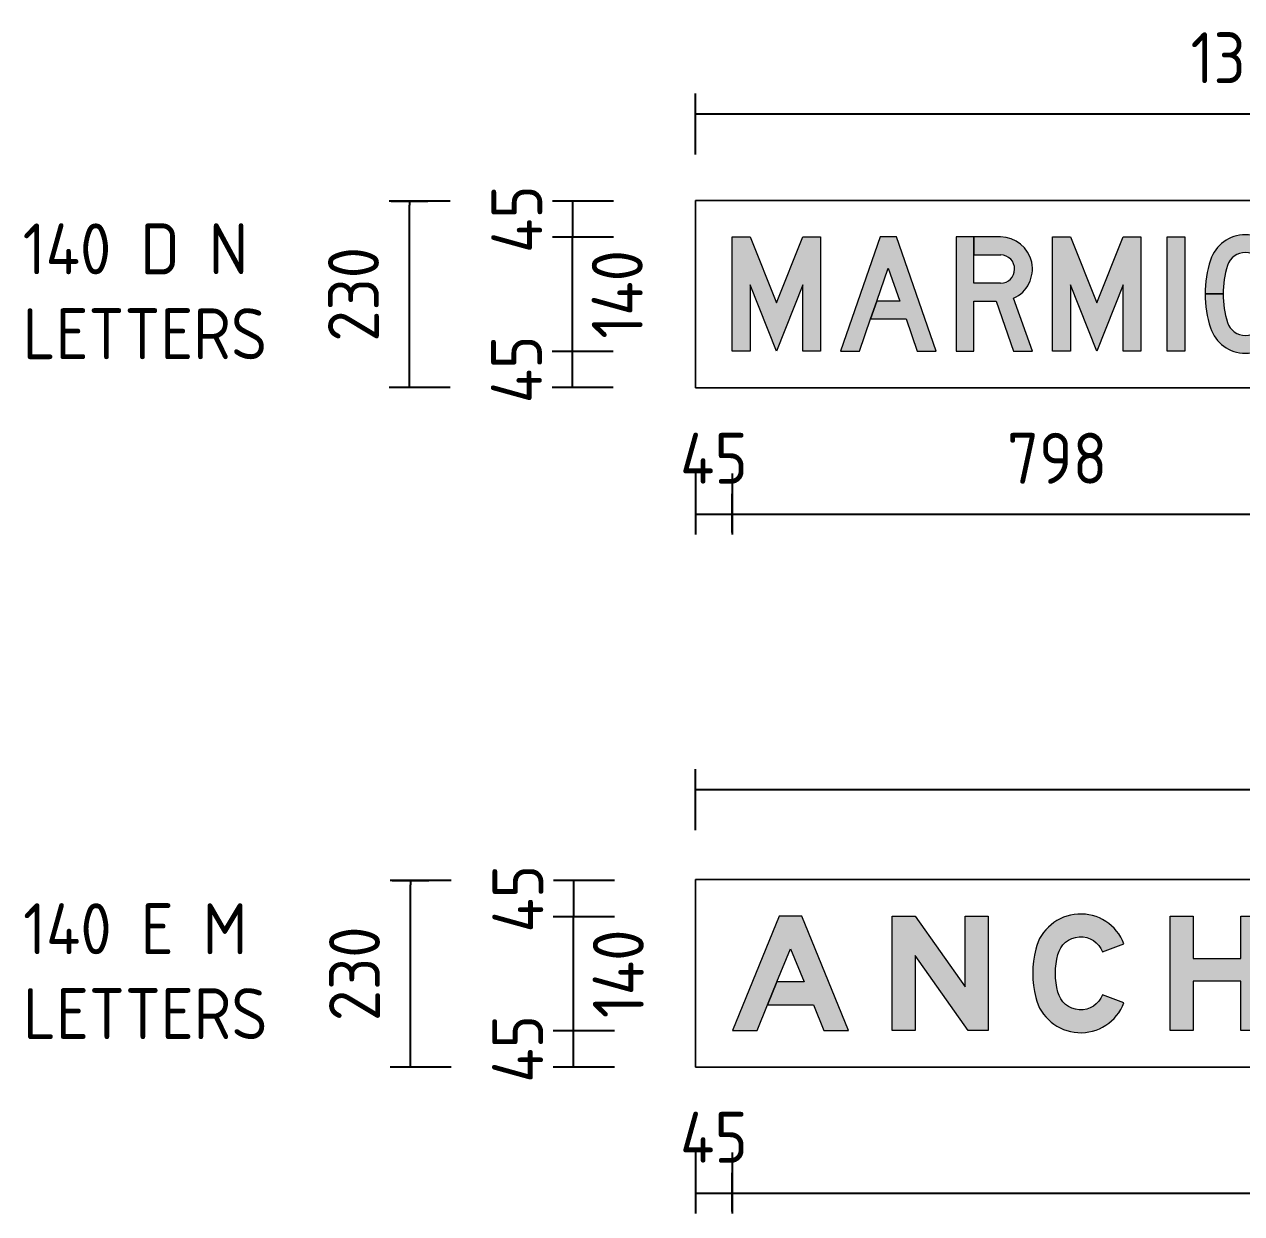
# Model space of a CAD drawing. Extents: x 1164 to 6450, y -2714 to 3958.
# Drawn here: x 1164 to 2659, y -2714 to -1254 of the extents above; entities that cross this region are included whole.
import ezdxf

# ---------------------------------------------------------------- set-up
doc = ezdxf.new("R2010")
doc.units = 0
doc.header["$LTSCALE"] = 10
doc.layers.get('0').update_dxf_attribs({"linetype": 'CONTINUOUS'})
doc.layers.get('Defpoints').update_dxf_attribs({"linetype": 'CONTINUOUS'})
doc.layers.add('comments', color=131, linetype='CONTINUOUS')
doc.layers.add('MR_Signs_DIM', color=1, linetype='CONTINUOUS')
doc.layers.add('GSBWFILL', color=7, linetype='CONTINUOUS', lineweight=0)
doc.layers.add('GSOUTLINE', color=7, linetype='CONTINUOUS', lineweight=0)
doc.layers.get('GSOUTLINE').off()
doc.styles.add('ISO', font='isocp2.shx')
doc.dimstyles.new('signsdim', dxfattribs={"dimtxt": 2.5, "dimasz": 0.2, "dimexe": 1.5, "dimexo": 2, "dimgap": 1.5, "dimtad": 1, "dimtoh": 1, "dimdec": 3, "dimrnd": 0.0001, "dimzin": 9, "dimdsep": 46, "dimtxsty": 'ISO', "dimblk": 'sgndim', "dimcen": 0.09, "dimse1": 1, "dimse2": 1, "dimclrd": 256, "dimclre": 256, "dimclrt": 3, "dimadec": 0, "dimazin": 0, "dimtfac": 1, "dimtdec": 3, "dimtix": 1, "dimtmove": 0, "dimatfit": 3, "dimfxl": 1, "dimtolj": 1, "dimtzin": 0, "dimlwd": 25, "dimlwe": 25, "dimarcsym": 0})

# ---------------------------------------------------------------- blocks, each defined once
blk = doc.blocks.new('*D22')
at = {"layer": 'Defpoints', "color": 0, "transparency": 16777216}
for p in [(1838.749564686328, -2489.30316028555), (1988.749564686328, -2489.30316028555), (1943.749564686328, -2533.710914708878)]:
    blk.add_point(p, dxfattribs=at)
at = {"layer": 'MR_Signs_DIM', "lineweight": 25, "transparency": 16777216}
for p, q in [((1888.749564686328, -2489.30316028555), (1813.749564686328, -2489.30316028555)), ((1838.749564686328, -2533.710914708878), (1838.749564686328, -2489.30316028555)), ((1888.749564686328, -2533.710914708878), (1813.749564686328, -2533.710914708878))]:
    blk.add_line(p, q, dxfattribs=at)
at = {"layer": 'MR_Signs_DIM', "color": 3, "transparency": 16777216, "insert": (1769.999564686328, -2511.507037497214), "char_height": 62.5, "attachment_point": 5, "rotation": 90, "style": 'ISO'}
blk.add_mtext('\\A1;45', dxfattribs=at)
blk = doc.blocks.new('sgndim')
for p, q in [((0, 4.5), (0, -4.5)), ((0, 0), (-1, 0))]:
    blk.add_line(p, q)
blk = doc.blocks.new('*D23')
at = {"layer": 'Defpoints', "color": 0, "transparency": 16777216}
for p in [(1839.015291017334, -2304.895405862223), (1989.015291017334, -2304.895405862223), (1944.015291017334, -2349.30316028555)]:
    blk.add_point(p, dxfattribs=at)
at = {"layer": 'MR_Signs_DIM', "lineweight": 25, "transparency": 16777216}
for p, q in [((1889.015291017334, -2304.895405862223), (1814.015291017334, -2304.895405862223)), ((1839.015291017334, -2349.30316028555), (1839.015291017334, -2304.895405862223)), ((1889.015291017334, -2349.30316028555), (1814.015291017334, -2349.30316028555))]:
    blk.add_line(p, q, dxfattribs=at)
at = {"layer": 'MR_Signs_DIM', "color": 3, "transparency": 16777216, "insert": (1770.265291017334, -2327.099283073886), "char_height": 62.5, "attachment_point": 5, "rotation": 90, "style": 'ISO'}
blk.add_mtext('\\A1;45', dxfattribs=at)
blk = doc.blocks.new('*D24')
at = {"layer": 'Defpoints', "color": 0, "transparency": 16777216}
for p in [(1638.420041134086, -2304.895405862223), (1839.015291017334, -2304.895405862223), (1838.749564686328, -2533.710914708878)]:
    blk.add_point(p, dxfattribs=at)
at = {"layer": 'MR_Signs_DIM', "lineweight": 25, "transparency": 16777216}
for p, q in [((1688.420041134086, -2304.895405862223), (1613.420041134086, -2304.895405862223)), ((1638.420041134086, -2528.710914708878), (1638.420041134086, -2309.895405862223)), ((1688.420041134086, -2533.710914708878), (1613.420041134086, -2533.710914708878))]:
    blk.add_line(p, q, dxfattribs=at)
at = {"layer": 'MR_Signs_DIM', "lineweight": 25, "transparency": 16777216, "xscale": 5, "yscale": 5, "zscale": 5}
for p, rotation in [((1638.420041134086, -2304.895405862223), 90), ((1638.420041134086, -2533.710914708878), 270)]:
    blk.add_blockref('sgndim', p, dxfattribs=dict(at, rotation=rotation))
at = {"layer": 'MR_Signs_DIM', "color": 3, "transparency": 16777216, "insert": (1569.663889559283, -2419.30316028555), "char_height": 62.5, "attachment_point": 5, "rotation": 90, "style": 'ISO'}
blk.add_mtext('\\A1;230', dxfattribs=at)
blk = doc.blocks.new('*D25')
at = {"layer": 'Defpoints', "color": 0, "transparency": 16777216}
for p in [(1837.322411422365, -1655.131280114647), (1987.322411422365, -1655.131280114647), (1942.322411422365, -1699.539034537974)]:
    blk.add_point(p, dxfattribs=at)
at = {"layer": 'MR_Signs_DIM', "lineweight": 25, "transparency": 16777216}
for p, q in [((1887.322411422365, -1655.131280114647), (1812.322411422365, -1655.131280114647)), ((1837.322411422365, -1699.539034537974), (1837.322411422365, -1655.131280114647)), ((1887.322411422365, -1699.539034537974), (1812.322411422365, -1699.539034537974))]:
    blk.add_line(p, q, dxfattribs=at)
at = {"layer": 'MR_Signs_DIM', "color": 3, "transparency": 16777216, "insert": (1768.572411422365, -1677.33515732631), "char_height": 62.5, "attachment_point": 5, "rotation": 90, "style": 'ISO'}
blk.add_mtext('\\A1;45', dxfattribs=at)
blk = doc.blocks.new('*D26')
at = {"layer": 'Defpoints', "color": 0, "transparency": 16777216}
for p in [(1837.718428048351, -1470.72352569132), (1987.718428048351, -1470.72352569132), (1942.718428048351, -1515.131280114647)]:
    blk.add_point(p, dxfattribs=at)
at = {"layer": 'MR_Signs_DIM', "lineweight": 25, "transparency": 16777216}
for p, q in [((1887.718428048351, -1470.72352569132), (1812.718428048351, -1470.72352569132)), ((1837.718428048351, -1515.131280114647), (1837.718428048351, -1470.72352569132)), ((1887.718428048351, -1515.131280114647), (1812.718428048351, -1515.131280114647))]:
    blk.add_line(p, q, dxfattribs=at)
at = {"layer": 'MR_Signs_DIM', "color": 3, "transparency": 16777216, "insert": (1768.968428048351, -1492.927402902983), "char_height": 62.5, "attachment_point": 5, "rotation": 90, "style": 'ISO'}
blk.add_mtext('\\A1;45', dxfattribs=at)
blk = doc.blocks.new('*D27')
at = {"layer": 'Defpoints', "color": 0, "transparency": 16777216}
for p in [(1637.123178165102, -1470.72352569132), (1837.718428048351, -1470.72352569132), (1837.452701717344, -1699.539034537974)]:
    blk.add_point(p, dxfattribs=at)
at = {"layer": 'MR_Signs_DIM', "lineweight": 25, "transparency": 16777216}
for p, q in [((1687.123178165102, -1470.72352569132), (1612.123178165102, -1470.72352569132)), ((1637.123178165102, -1694.539034537974), (1637.123178165102, -1475.72352569132)), ((1687.123178165102, -1699.539034537974), (1612.123178165102, -1699.539034537974))]:
    blk.add_line(p, q, dxfattribs=at)
at = {"layer": 'MR_Signs_DIM', "lineweight": 25, "transparency": 16777216, "xscale": 5, "yscale": 5, "zscale": 5}
for p, rotation in [((1637.123178165102, -1470.72352569132), 90), ((1637.123178165102, -1699.539034537974), 270)]:
    blk.add_blockref('sgndim', p, dxfattribs=dict(at, rotation=rotation))
at = {"layer": 'MR_Signs_DIM', "color": 3, "transparency": 16777216, "insert": (1568.367026590299, -1585.131280114646), "char_height": 62.5, "attachment_point": 5, "rotation": 90, "style": 'ISO'}
blk.add_mtext('\\A1;230', dxfattribs=at)
blk = doc.blocks.new('*D28')
at = {"layer": 'Defpoints', "color": 0, "transparency": 16777216}
for p in [(2033.568194517991, -2488.710914708878), (1988.568194517991, -2533.710914708878), (2033.568194517991, -2688.710914708878)]:
    blk.add_point(p, dxfattribs=at)
at = {"layer": 'MR_Signs_DIM', "lineweight": 25, "transparency": 16777216}
for p, q in [((1988.568194517991, -2638.710914708878), (1988.568194517991, -2713.710914708878)), ((2033.568194517991, -2638.710914708878), (2033.568194517991, -2713.710914708878)), ((1988.568194517991, -2688.710914708878), (2033.568194517991, -2688.710914708878))]:
    blk.add_line(p, q, dxfattribs=at)
at = {"layer": 'MR_Signs_DIM', "color": 3, "transparency": 16777216, "insert": (2011.068194517991, -2619.960914708878), "char_height": 62.5, "attachment_point": 5, "style": 'ISO'}
blk.add_mtext('\\A1;45', dxfattribs=at)
blk = doc.blocks.new('*D30')
at = {"layer": 'Defpoints', "color": 0, "transparency": 16777216}
for p in [(2033.568194517991, -1655.131280114647), (1988.568194517991, -1700.131280114647), (2033.568194517991, -1855.131280114647)]:
    blk.add_point(p, dxfattribs=at)
at = {"layer": 'MR_Signs_DIM', "lineweight": 25, "transparency": 16777216}
for p, q in [((1988.568194517991, -1805.131280114647), (1988.568194517991, -1880.131280114647)), ((2033.568194517991, -1805.131280114647), (2033.568194517991, -1880.131280114647)), ((1988.568194517991, -1855.131280114647), (2033.568194517991, -1855.131280114647))]:
    blk.add_line(p, q, dxfattribs=at)
at = {"layer": 'MR_Signs_DIM', "color": 3, "transparency": 16777216, "insert": (2011.068194517991, -1786.381280114647), "char_height": 62.5, "attachment_point": 5, "style": 'ISO'}
blk.add_mtext('\\A1;45', dxfattribs=at)
blk = doc.blocks.new('*U51')
at = {"layer": 'GSBWFILL'}
blk.add_hatch(color=256, dxfattribs=at).paths.add_polyline_path([(0, 0), (1365, 0), (1365, 0)])
at = {"layer": 'GSBWFILL', "linetype": 'Continuous'}
blk.add_lwpolyline([(0, 0), (1365, 0), (1365, 0), (0, 0), (0, 0)], close=True, dxfattribs=at)
blk = doc.blocks.new('*U19')
at = {"layer": 'GSBWFILL', "linetype": 'Continuous'}
blk.add_lwpolyline([(0, 0), (0, 0), (0, 230), (0, 230), (0, 0)], close=True, dxfattribs=at)
blk = doc.blocks.new('*U66')
at = {"layer": 'GSBWFILL'}
blk.add_hatch(color=256, dxfattribs=at).paths.add_polyline_path([(0, 0), (1990, 0), (1990, 0)])
at = {"layer": 'GSBWFILL', "linetype": 'Continuous'}
blk.add_lwpolyline([(0, 0), (1990, 0), (1990, 0), (0, 0), (0, 0)], close=True, dxfattribs=at)
blk = doc.blocks.new('*U15')
at = {"layer": 'GSBWFILL', "linetype": 'Continuous'}
blk.add_lwpolyline([(0, 0), (0, 0), (0, 230), (0, 230), (0, 0)], close=True, dxfattribs=at)
blk = doc.blocks.new('*U67')
at = {"layer": 'GSBWFILL'}
blk.add_hatch(color=256, dxfattribs=at).paths.add_polyline_path([(0, 0), (1990, 0), (1990, 0)])
at = {"layer": 'GSBWFILL', "linetype": 'Continuous'}
blk.add_lwpolyline([(0, 0), (1990, 0), (1990, 0), (0, 0), (0, 0)], close=True, dxfattribs=at)
blk = doc.blocks.new('*U54')
at = {"layer": 'GSBWFILL'}
blk.add_hatch(color=256, dxfattribs=at).paths.add_polyline_path([(78.01799999999992, 85.00000000000088), (101.8759999999998, 143.2739999999999), (125.7319999999999, 85.00000000000088), (78.02880540338197, 85.00000000000085), (61.65480540338208, 44.99999999999989), (142.1059999999998, 44.99999999999989), (160.528, -1.387778780781446e-14), (203.7499999999999, -1.387778780781446e-14), (121.8759999999999, 200.0000000000011), (81.87599999999989, 200.0000000000011), (0, -1.387778780781446e-14), (43.22199999999987, -1.387778780781446e-14), (61.64400000000003, 44.99999999999989)])
at = {"layer": 'GSBWFILL', "flags": 128}
blk.add_lwpolyline([(78.01799999999992, 85.00000000000088), (101.8759999999998, 143.2739999999999), (125.7319999999999, 85.00000000000088), (78.02880540338197, 85.00000000000085), (61.65480540338208, 44.99999999999989), (142.1059999999998, 44.99999999999989), (160.528, -1.387778780781446e-14), (203.7499999999999, -1.387778780781446e-14), (121.8759999999999, 200.0000000000011), (81.87599999999989, 200.0000000000011), (0, -1.387778780781446e-14), (43.22199999999987, -1.387778780781446e-14), (61.64400000000003, 44.99999999999989)], close=True, dxfattribs=at)
blk = doc.blocks.new('*U55')
at = {"layer": 'GSBWFILL'}
blk.add_hatch(color=256, dxfattribs=at).paths.add_polyline_path([(0, 0), (0, 199.9999999999993), (40, 199.9999999999993), (128.1240000000001, 76.1960000000013), (128.1240000000001, 199.9999999999993), (168.1240000000002, 199.9999999999993), (168.1240000000002, 0), (133.2620000000002, 0), (40, 131.0219999999997), (40, 0)])
blk.add_lwpolyline([(0, 0), (0, 199.9999999999993), (40, 199.9999999999993), (128.1240000000001, 76.1960000000013), (128.1240000000001, 199.9999999999993), (168.1240000000002, 199.9999999999993), (168.1240000000002, 0), (133.2620000000002, 0), (40, 131.0219999999997), (40, 0), (0, 0)], close=True, dxfattribs=at)
blk = doc.blocks.new('*U56')
at = {"layer": 'GSBWFILL'}
h = blk.add_hatch(color=256, dxfattribs=at)
edge = h.paths.add_edge_path()
edge.add_arc((84.06251935899526, 77.18732066061789), 81.25000410915331, 194.0567484461403, 339.1660512239181)
edge.add_line((160.0000004865385, 48.2898791174389), (122.6153846376659, 62.5164001579499))
edge.add_arc((84.06250030410658, 77.18737627238514), 41.24999915863191, 194.0567954501524, 339.16609822793026, ccw=False)
edge.add_arc((175.1736188965951, 99.99987906264359), 135.1736182048019, 165.9432076508839, 194.056793761995, ccw=False)
edge.add_arc((84.06289021762552, 122.8125439186146), 41.25033803404818, 20.834256307980922, 165.9435590857587, ccw=False)
edge.add_line((122.6160004865384, 137.4838791174398), (160.0000009730769, 151.7097582348779))
edge.add_arc((84.06250062914764, 122.8123764729059), 81.25000080727018, 20.83390455648006, 165.9432073342579)
edge.add_arc((175.1735972967109, 99.99987917223466), 175.1735972517164, 165.9432071440036, 194.0567932551147)
blk.add_lwpolyline([(5.2454946618405, 57.4530918784859, 0.7339639229202439), (160.0000004865385, 48.2898791174389), (122.6153846376659, 62.5164001579499, -0.7339639229202439), (44.0477142093353, 67.1684280053846, -0.1232876763505018), (44.0477133997318, 132.8313268864178, -0.7339639229202439), (122.6160004865384, 137.4838791174398), (160.0000009730769, 151.7097582348779, 0.7339639229202439), (5.2454943654627, 142.5466652822767, 0.1232876763505018), (5.2454946618405, 57.4530918784859, 0.7339639229202439)], format="xyb", close=True, dxfattribs=at)
blk = doc.blocks.new('*U57')
at = {"layer": 'GSBWFILL'}
blk.add_hatch(color=256, dxfattribs=at).paths.add_polyline_path([(0, 0), (0, 199.9999999999993), (40, 199.9999999999993), (40, 126.2499999999989), (124.0620000000001, 126.2499999999989), (124.0620000000001, 199.9999999999993), (164.0620000000001, 199.9999999999993), (164.0620000000001, 0), (124.0620000000001, 0), (124.0620000000001, 86.2499999999997), (40, 86.2499999999997), (40, 0)])
blk.add_lwpolyline([(0, 0), (0, 199.9999999999993), (40, 199.9999999999993), (40, 126.2499999999989), (124.0620000000001, 126.2499999999989), (124.0620000000001, 199.9999999999993), (164.0620000000001, 199.9999999999993), (164.0620000000001, 0), (124.0620000000001, 0), (124.0620000000001, 86.2499999999997), (40, 86.2499999999997), (40, 0), (0, 0)], close=True, dxfattribs=at)
blk = doc.blocks.new('*U58')
at = {"layer": 'GSBWFILL'}
h = blk.add_hatch(color=256, dxfattribs=at)
edge = h.paths.add_edge_path()
edge.add_arc((175.1736008023212, 100.0000000547949), 135.1736011243223, 165.9432069789027, 194.0567936999956, ccw=False)
edge.add_arc((84.06249998628041, 122.8124983950426), 41.25000040312678, 89.99999919289212, 165.9432069789027, ccw=False)
edge.add_line((84.06250056735642, 164.0624987981694), (84.06250056735642, 204.0624995786014))
edge.add_arc((84.06250001372004, 122.812499425838), 81.25000015276345, 89.99999960958733, 165.9432095003534)
edge.add_arc((175.1736224022039, 99.99999994520442), 175.173622077406, 165.9432095003533, 194.056793021097)
edge.add_arc((84.06249998628012, 77.18749619675529), 81.24999908956305, 194.0567930210977, 345.9432057085066)
edge.add_arc((-7.048614293151644, 100.0000000547969), 175.1736142111757, 345.9432057085069, 374.0567916322074)
edge.add_arc((84.06250001371993, 122.8124994258381), 81.2500001527635, 14.05679163220746, 89.99294782133492)
edge.add_line((84.07250056735649, 204.0624989631488), (84.07250056735649, 164.0624975859074))
edge.add_arc((84.06249998628036, 122.8124983950427), 41.25000040312676, 14.056791091143111, 89.98610930694889, ccw=False)
edge.add_arc((-7.048614293151417, 99.99999994520492), 135.1736142111757, -14.056791632208672, 14.056791091143225, ccw=False)
edge.add_arc((84.06250001371967, 77.18750057416162), 41.25000015276346, 194.0567936999956, 345.9432083677914, ccw=False)
blk.add_lwpolyline([(44.0477126485469, 67.16855328799447, -0.123287679052504), (44.04771225952675, 132.8314452678833, -0.344050454281061), (84.06250056735642, 164.0624987981694), (84.06250056735642, 204.0624995786014, 0.3440504645518733), (5.245493638878385, 142.5467850965236, 0.123287664876094), (5.245495511260856, 57.45320731575453, 0.780487788330324), (162.8795040237391, 57.45320556817757, 0.1232876755203396), (162.8795059984757, 142.5467866544928, 0.3440160441725167), (84.07250056735649, 204.0624989631488), (84.07250056735649, 164.0624975859074, -0.3439826771916056), (124.0772880505128, 132.831443920023, -0.1232876613439309), (124.0772877404731, 67.1685547321158, -0.7804878022351943)], format="xyb", close=True, dxfattribs=at)
blk = doc.blocks.new('*U59')
at = {"layer": 'GSBWFILL'}
h = blk.add_hatch(color=256, dxfattribs=at)
edge = h.paths.add_edge_path()
edge.add_line((101.5620000000004, 199.9999999999993), (40.00999999999999, 199.9999999999993))
edge.add_line((40.00999999999999, 199.9999999999993), (40.01000000000005, 160.0000000000001))
edge.add_line((40.01000000000005, 160.0000000000001), (101.5620000000004, 160.0000000000001))
edge.add_arc((101.5622500000002, 138.1249999999996), 21.87500000142905, -89.99934519109178, 90.00065480890822, ccw=False)
edge.add_line((101.5625, 116.2499999999991), (40.00000000000004, 116.2499999999991))
edge.add_line((40.00000000000004, 116.2499999999991), (40.00000000000004, 199.9999999999993))
edge.add_line((40.00000000000004, 199.9999999999993), (0, 199.9999999999993))
edge.add_line((0, 199.9999999999993), (0, 0))
edge.add_line((0, 0), (39.99999999999998, 0))
edge.add_line((39.99999999999998, 0), (39.99999999999998, 76.2499999999999))
edge.add_line((39.99999999999998, 76.2499999999999), (83.02600000000027, 76.2499999999999))
edge.add_line((83.02600000000027, 76.2499999999999), (119.6800000000002, 0))
edge.add_line((119.6800000000002, 0), (164.0620000000004, 0))
edge.add_line((164.0620000000004, 0), (125.1599573062463, 80.9264367865765))
edge.add_arc((101.56225, 138.1249504561359), 61.87504954436841, 292.4189898312468, 450.0002314979133)
blk.add_lwpolyline([(101.5620000000004, 199.9999999999993), (40.00999999999999, 199.9999999999993), (40.01000000000005, 160.0000000000001), (101.5620000000004, 160.0000000000001, -1), (101.5625, 116.2499999999991), (40.00000000000004, 116.2499999999991), (40.00000000000004, 199.9999999999993), (0, 199.9999999999993), (0, 0), (39.99999999999998, 0), (39.99999999999998, 76.2499999999999), (83.02600000000027, 76.2499999999999), (119.6800000000002, 0), (164.0620000000004, 0), (125.1599573062463, 80.9264367865765, 0.8212721967110616)], format="xyb", close=True, dxfattribs=at)
blk = doc.blocks.new('*U60')
at = {"layer": 'GSBWFILL'}
blk.add_hatch(color=256, dxfattribs=at).paths.add_polyline_path([(78.01799999999992, 85.00000000000088), (101.8759999999998, 143.2739999999999), (125.7319999999999, 85.00000000000088), (78.02880540338197, 85.00000000000085), (61.65480540338208, 44.99999999999989), (142.1059999999998, 44.99999999999989), (160.528, -1.387778780781446e-14), (203.7499999999999, -1.387778780781446e-14), (121.8759999999999, 200.0000000000011), (81.87599999999989, 200.0000000000011), (0, -1.387778780781446e-14), (43.22199999999987, -1.387778780781446e-14), (61.64400000000003, 44.99999999999989)])
at = {"layer": 'GSBWFILL', "flags": 128}
blk.add_lwpolyline([(78.01799999999992, 85.00000000000088), (101.8759999999998, 143.2739999999999), (125.7319999999999, 85.00000000000088), (78.02880540338197, 85.00000000000085), (61.65480540338208, 44.99999999999989), (142.1059999999998, 44.99999999999989), (160.528, -1.387778780781446e-14), (203.7499999999999, -1.387778780781446e-14), (121.8759999999999, 200.0000000000011), (81.87599999999989, 200.0000000000011), (0, -1.387778780781446e-14), (43.22199999999987, -1.387778780781446e-14), (61.64400000000003, 44.99999999999989)], close=True, dxfattribs=at)
blk = doc.blocks.new('*U61')
at = {"layer": 'GSBWFILL'}
h = blk.add_hatch(color=256, dxfattribs=at)
edge = h.paths.add_edge_path()
edge.add_arc((81.75388587369925, 74.18379299999866), 78.24611412657455, 195.4756043536932, 360.0001515759154)
edge.add_line((160, 74.1839999999989), (160, 99.9999999999997))
edge.add_line((160, 99.9999999999997), (89.37599999999999, 99.9999999999997))
edge.add_line((89.37599999999999, 99.9999999999997), (89.37599999999999, 59.9999999999987))
edge.add_line((89.37599999999999, 59.9999999999987), (117.2727678975455, 59.9999999892518))
edge.add_arc((81.7539138290865, 74.18358727133716), 38.24608663020335, 195.4754511039731, 338.23190943730646, ccw=False)
edge.add_arc((174.9999922105671, 99.99999914607872), 134.9999922651259, 164.5245449772767, 195.4754533106101, ccw=False)
edge.add_arc((81.75427888394533, 125.815941658079), 38.24656368957015, 20.426175018983088, 164.5240111300942, ccw=False)
edge.add_line((117.596, 139.1639999999992), (155.0798379485756, 153.1249996720394))
edge.add_arc((81.75391362232146, 125.8164171906802), 78.246085240354, 20.42670882512329, 164.5245449362344)
edge.add_arc((175.0000044751076, 100.0000008539196), 175.0000040850138, 164.5245451048309, 195.4754534381643)
blk.add_lwpolyline([(6.3446509851435, 53.3055347050269, 0.8733130545247082), (160, 74.1839999999989), (160, 99.9999999999997), (89.37599999999999, 99.9999999999997), (89.37599999999999, 59.9999999999987), (117.2727678975455, 59.9999999892518, -0.7182848496312336), (44.8944442153216, 63.9785570255729, -0.135875863258698), (44.8944452917148, 136.0214451544, -0.727194961147636), (117.596, 139.1639999999992), (155.0798379485756, 153.1249996720394, 0.727194961147636), (6.3446521725619, 146.6944712916387, 0.135875863258698), (6.3446509851435, 53.3055347050269, 0.8733130545247082)], format="xyb", close=True, dxfattribs=at)
blk = doc.blocks.new('*U62')
at = {"layer": 'GSBWFILL'}
blk.add_hatch(color=256, dxfattribs=at).paths.add_polyline_path([(0, 0), (0, 199.9999999999993), (150, 199.9999999999993), (150, 160.0000000000001), (40, 160.0000000000001), (40, 127.4999999999995), (100, 127.4999999999995), (100, 87.5000000000004), (40, 87.5000000000004), (40, 39.9999999999992), (154.062, 39.9999999999992), (154.062, 0)])
blk.add_lwpolyline([(0, 0), (0, 199.9999999999993), (150, 199.9999999999993), (150, 160.0000000000001), (40, 160.0000000000001), (40, 127.4999999999995), (100, 127.4999999999995), (100, 87.5000000000004), (40, 87.5000000000004), (40, 39.9999999999992), (154.062, 39.9999999999992), (154.062, 0), (0, 0)], close=True, dxfattribs=at)
blk = doc.blocks.new('*U53')
at = {"layer": 'GSOUTLINE', "color": 7}
for name, p, xscale, yscale, zscale in [('*U54', (0, 0), 0.7008588957055213, 0.7, 0.7008588957055213), ('*U55', (196.4794999999995, 0), 0.6994837144012761, 0.7, 0.6994837144012761), ('*U56', (368.8544999999995, 0), 0.69999999574279, 0.69999999574279, 0.69999999574279), ('*U57', (537.8204999999989, 0), 0.6997354658604679, 0.7, 0.6997354658604679), ('*U58', (707.3954999999987, 0), 0.6994795542444024, 0.7, 0.6994795542444024), ('*U59', (879.7704999999987, 0), 0.699735465860464, 0.7, 0.699735465860464), ('*U60', (1032.912999999999, 0), 0.7008588957055213, 0.7, 0.7008588957055213), ('*U61', (1214.055499999999, 0), 0.6999999999988024, 0.6999999999988024, 0.6999999999988024), ('*U62', (1383.021499999998, 0), 0.6997182952317903, 0.7, 0.6997182952317903)]:
    blk.add_blockref(name, p, dxfattribs=dict(at, xscale=xscale, yscale=yscale, zscale=zscale))
blk = doc.blocks.new('*U64')
at = {"layer": 'GSBWFILL'}
h = blk.add_hatch(color=256, dxfattribs=at)
edge = h.paths.add_edge_path()
edge.add_line((39.99999999999998, 160.0000000000001), (39.99999999999998, 200.0000000000011))
edge.add_line((39.99999999999998, 200.0000000000011), (0, 200.0000000000011))
edge.add_line((0, 200.0000000000011), (0, 0))
edge.add_line((0, 0), (70.00000197366907, 0))
edge.add_arc((70.00007308960976, 84.60247277170924), 84.60247277173914, 269.9999518377759, 294.2680268377758)
edge.add_arc((66.63410089393815, 92.06867360318232), 92.7923399052574, 294.2679524274232, 317.4247857607565)
edge.add_arc((61.3956052168008, 96.881516740075), 99.90607985127185, 317.4247941753013, 339.1652052864125)
edge.add_arc((53.20088271499482, 100.0000105373416), 108.6741172850063, 339.165247261892, 359.9999944841142)
edge.add_arc((53.20088567692862, 99.99999000720844), 108.6741143230724, 5.308126654790457e-06, 20.83475253034888)
edge.add_arc((61.39560565939315, 103.1184835333305), 99.9060793403783, 20.83479411903789, 42.575205230149)
edge.add_arc((66.63409730445454, 107.9313214283764), 92.79234590995405, 42.57521429815018, 65.73204763148354)
edge.add_arc((70.0000727656014, 115.3975257212707), 84.60247427876166, 65.73197427943171, 90.00004927943172)
edge.add_line((70, 200.0000000000011), (40.00999999999999, 200.0000000000011))
edge.add_line((40.00999999999999, 200.0000000000011), (40.00999999999999, 160.0000000000001))
edge.add_line((40.00999999999999, 160.0000000000001), (70.00000040647481, 160.0000000000019))
edge.add_arc((70.00003589205711, 115.3973698580989), 44.60263014191711, 65.73197058417497, 90.00004558417498, ccw=False)
edge.add_arc((66.6340469316098, 107.9312475351189), 52.79243259490773, 42.57521683358789, 65.73205016692123, ccw=False)
edge.add_arc((61.39572258749013, 103.11855658587), 59.9059434093417, 20.83479506091828, 42.57520617202948, ccw=False)
edge.add_arc((53.20089588613541, 99.99999001175749), 68.67410411386453, 7.197492493560276e-06, 20.834754419714727, ccw=False)
edge.add_arc((53.20090679714019, 100.0000079822764), 68.67409320285985, 339.16524498221014, 359.9999922044324, ccw=False)
edge.add_arc((61.39572037354194, 96.88144478176228), 59.90594596495114, 317.42479459154526, 339.16520570265635, ccw=False)
edge.add_arc((66.63404907159037, 92.06874950278862), 52.79242901502047, 294.26795096292534, 317.42478429625874, ccw=False)
edge.add_arc((70.0000348015838, 84.60263521383908), 44.60263521385175, 269.9999552944829, 294.26803029448286, ccw=False)
edge.add_line((70, 40.0000000000009), (39.99999999999998, 40.0000000000009))
edge.add_line((39.99999999999998, 40.0000000000009), (39.99999999999998, 160.0000000000001))
blk.add_lwpolyline([(39.99999999999998, 160.0000000000001), (39.99999999999998, 200.0000000000011), (0, 200.0000000000011), (0, 0), (70.00000197366907, 0, 0.1062870005980431), (104.7721714510039, 7.47608575249, 0.1013860059923284), (134.9654363142676, 29.289322342061, 0.0951460005272786), (154.7688119056502, 61.3474617520762, 0.0911600004407876), (161.8750000000006, 100.0000000752443, 0.0911600004407876), (154.7688122394879, 138.6525373706977, 0.0951460005272786), (134.9654370820371, 170.7106768222726, 0.1013860059923284), (104.7721702425068, 192.5239147923605, 0.1062870005980431), (70, 200.0000000000011), (40.00999999999999, 200.0000000000011), (40.00999999999999, 160.0000000000001), (70.00000040647481, 160.0000000000019, -0.1062870005980431), (88.33197284905609, 156.0585885188974, -0.1013860059923284), (105.5098557851326, 143.6483642338704, -0.0951460005272786), (117.3844074730721, 124.4255793846154, -0.0911600004407876), (121.8749999999994, 99.9999986385945, -0.0911600004407876), (117.3844079315781, 75.5744218202068, -0.0951460005272786), (105.5098559932459, 56.3516359926499, -0.1013860059923284), (88.33197446673613, 43.9414122104278, -0.1062870005980431), (70, 40.0000000000009), (39.99999999999998, 40.0000000000009)], format="xyb", close=True, dxfattribs=at)
blk = doc.blocks.new('*U65')
at = {"layer": 'GSBWFILL'}
h = blk.add_hatch(color=256, dxfattribs=at)
edge = h.paths.add_edge_path()
edge.add_line((101.5620000000004, 199.9999999999993), (40.00999999999999, 199.9999999999993))
edge.add_line((40.00999999999999, 199.9999999999993), (40.01000000000005, 160.0000000000001))
edge.add_line((40.01000000000005, 160.0000000000001), (101.5620000000004, 160.0000000000001))
edge.add_arc((101.5622500000002, 138.1249999999996), 21.87500000142905, -89.99934519109178, 90.00065480890822, ccw=False)
edge.add_line((101.5625, 116.2499999999991), (40.00000000000004, 116.2499999999991))
edge.add_line((40.00000000000004, 116.2499999999991), (40.00000000000004, 199.9999999999993))
edge.add_line((40.00000000000004, 199.9999999999993), (0, 199.9999999999993))
edge.add_line((0, 199.9999999999993), (0, 0))
edge.add_line((0, 0), (39.99999999999998, 0))
edge.add_line((39.99999999999998, 0), (39.99999999999998, 76.2499999999999))
edge.add_line((39.99999999999998, 76.2499999999999), (83.02600000000027, 76.2499999999999))
edge.add_line((83.02600000000027, 76.2499999999999), (119.6800000000002, 0))
edge.add_line((119.6800000000002, 0), (164.0620000000004, 0))
edge.add_line((164.0620000000004, 0), (125.1599573062463, 80.9264367865765))
edge.add_arc((101.56225, 138.1249504561359), 61.87504954436841, 292.4189898312468, 450.0002314979133)
blk.add_lwpolyline([(101.5620000000004, 199.9999999999993), (40.00999999999999, 199.9999999999993), (40.01000000000005, 160.0000000000001), (101.5620000000004, 160.0000000000001, -1), (101.5625, 116.2499999999991), (40.00000000000004, 116.2499999999991), (40.00000000000004, 199.9999999999993), (0, 199.9999999999993), (0, 0), (39.99999999999998, 0), (39.99999999999998, 76.2499999999999), (83.02600000000027, 76.2499999999999), (119.6800000000002, 0), (164.0620000000004, 0), (125.1599573062463, 80.9264367865765, 0.8212721967110616)], format="xyb", close=True, dxfattribs=at)
blk = doc.blocks.new('*U63')
at = {"layer": 'GSOUTLINE', "color": 7, "yscale": 0.7}
for name, p, xscale, zscale in [('*U64', (0, 0), 0.7005405405405365, 0.7005405405405365), ('*U65', (168.1749999999993, 0), 0.699735465860464, 0.699735465860464)]:
    blk.add_blockref(name, p, dxfattribs=dict(at, xscale=xscale, zscale=zscale))
blk = doc.blocks.new('*U52')
at = {"layer": 'GSOUTLINE'}
for name, p in [('*U53', (-949.8982499999966, 0)), ('*U63', (666.9232500000016, 0))]:
    blk.add_blockref(name, p, dxfattribs=at)
blk = doc.blocks.new('*D68')
at = {"layer": 'Defpoints', "color": 0, "transparency": 16777216}
for p in [(2033.568194517991, -1855.131280114647), (2831.568194517991, -1855.131280114647), (2831.568194517991, -1855.131280114647)]:
    blk.add_point(p, dxfattribs=at)
at = {"layer": 'MR_Signs_DIM', "lineweight": 25, "transparency": 16777216}
for p, q in [((2033.568194517991, -1855.131280114647), (2033.568194517991, -1830.131280114647)), ((2831.568194517991, -1855.131280114647), (2831.568194517991, -1830.131280114647)), ((2038.568194517991, -1855.131280114647), (2826.568194517991, -1855.131280114647))]:
    blk.add_line(p, q, dxfattribs=at)
at = {"layer": 'MR_Signs_DIM', "lineweight": 25, "transparency": 16777216, "xscale": 5, "yscale": 5, "zscale": 5, "rotation": 180}
blk.add_blockref('sgndim', (2033.568194517991, -1855.131280114647), dxfattribs=at)
at = {"layer": 'MR_Signs_DIM', "lineweight": 25, "transparency": 16777216, "xscale": 5, "yscale": 5, "zscale": 5}
blk.add_blockref('sgndim', (2831.568194517991, -1855.131280114647), dxfattribs=at)
at = {"layer": 'MR_Signs_DIM', "color": 3, "transparency": 16777216, "insert": (2432.568194517991, -1786.381280114647), "char_height": 62.5, "attachment_point": 5, "style": 'ISO'}
blk.add_mtext('\\A1;798', dxfattribs=at)
blk = doc.blocks.new('*D71')
at = {"layer": 'Defpoints', "color": 0, "transparency": 16777216}
for p in [(3353.568194517991, -1363.477314349924), (1988.568194517991, -1470.131280114647), (3353.568194517991, -1470.131280114647)]:
    blk.add_point(p, dxfattribs=at)
at = {"layer": 'MR_Signs_DIM', "lineweight": 25, "transparency": 16777216}
for p, q in [((1988.568194517991, -1413.477314349924), (1988.568194517991, -1338.477314349924)), ((3353.568194517991, -1413.477314349924), (3353.568194517991, -1338.477314349924)), ((1993.568194517991, -1363.477314349924), (3348.568194517991, -1363.477314349924))]:
    blk.add_line(p, q, dxfattribs=at)
at = {"layer": 'MR_Signs_DIM', "lineweight": 25, "transparency": 16777216, "xscale": 5, "yscale": 5, "zscale": 5, "rotation": 180}
blk.add_blockref('sgndim', (1988.568194517991, -1363.477314349924), dxfattribs=at)
at = {"layer": 'MR_Signs_DIM', "lineweight": 25, "transparency": 16777216, "xscale": 5, "yscale": 5, "zscale": 5}
blk.add_blockref('sgndim', (3353.568194517991, -1363.477314349924), dxfattribs=at)
at = {"layer": 'MR_Signs_DIM', "color": 3, "transparency": 16777216, "insert": (2671.068194517991, -1294.727314349924), "char_height": 62.5, "attachment_point": 5, "style": 'ISO'}
blk.add_mtext('\\A1;1365', dxfattribs=at)
blk = doc.blocks.new('*D72')
at = {"layer": 'Defpoints', "color": 0, "transparency": 16777216}
for p in [(2033.568194517991, -2688.710914708878), (3524.568194517991, -2688.710914708878), (3524.568194517991, -2688.710914708878)]:
    blk.add_point(p, dxfattribs=at)
at = {"layer": 'MR_Signs_DIM', "lineweight": 25, "transparency": 16777216}
for p, q in [((2033.568194517991, -2688.710914708878), (2033.568194517991, -2663.710914708878)), ((3524.568194517991, -2688.710914708878), (3524.568194517991, -2663.710914708878)), ((2038.568194517991, -2688.710914708878), (3519.568194517991, -2688.710914708878))]:
    blk.add_line(p, q, dxfattribs=at)
at = {"layer": 'MR_Signs_DIM', "lineweight": 25, "transparency": 16777216, "xscale": 5, "yscale": 5, "zscale": 5, "rotation": 180}
blk.add_blockref('sgndim', (2033.568194517991, -2688.710914708878), dxfattribs=at)
at = {"layer": 'MR_Signs_DIM', "lineweight": 25, "transparency": 16777216, "xscale": 5, "yscale": 5, "zscale": 5}
blk.add_blockref('sgndim', (3524.568194517991, -2688.710914708878), dxfattribs=at)
at = {"layer": 'MR_Signs_DIM', "color": 3, "transparency": 16777216, "insert": (2779.068194517991, -2619.960914708878), "char_height": 62.5, "attachment_point": 5, "style": 'ISO'}
blk.add_mtext('\\A1;1491', dxfattribs=at)
blk = doc.blocks.new('*D75')
at = {"layer": 'Defpoints', "color": 0, "transparency": 16777216}
for p in [(3978.568194517991, -2192.869533372505), (1988.568194517991, -2303.710914708878), (3978.568194517991, -2303.710914708878)]:
    blk.add_point(p, dxfattribs=at)
at = {"layer": 'MR_Signs_DIM', "lineweight": 25, "transparency": 16777216}
for p, q in [((1988.568194517991, -2242.869533372505), (1988.568194517991, -2167.869533372505)), ((3978.568194517991, -2242.869533372505), (3978.568194517991, -2167.869533372505)), ((1993.568194517991, -2192.869533372505), (3973.568194517991, -2192.869533372505))]:
    blk.add_line(p, q, dxfattribs=at)
at = {"layer": 'MR_Signs_DIM', "lineweight": 25, "transparency": 16777216, "xscale": 5, "yscale": 5, "zscale": 5, "rotation": 180}
blk.add_blockref('sgndim', (1988.568194517991, -2192.869533372505), dxfattribs=at)
at = {"layer": 'MR_Signs_DIM', "lineweight": 25, "transparency": 16777216, "xscale": 5, "yscale": 5, "zscale": 5}
blk.add_blockref('sgndim', (3978.568194517991, -2192.869533372505), dxfattribs=at)
at = {"layer": 'MR_Signs_DIM', "color": 3, "transparency": 16777216, "insert": (2983.568194517991, -2124.119533372505), "char_height": 62.5, "attachment_point": 5, "style": 'ISO'}
blk.add_mtext('\\A1;1990', dxfattribs=at)
blk = doc.blocks.new('*U174')
at = {"layer": 'GSBWFILL'}
blk.add_hatch(color=256, dxfattribs=at).paths.add_polyline_path([(0, 0), (0, 200.0000000000002), (31.25, 200.0000000000002), (77.5000000000001, 84.3759999999989), (123.75, 200.0000000000002), (155, 200.0000000000002), (155, 0), (123.75, 0), (123.75, 116.1979999999998), (77.5000000000001, 0), (31.25, 115.856), (31.25, 0)])
blk.add_lwpolyline([(0, 0), (0, 200.0000000000002), (31.25, 200.0000000000002), (77.5000000000001, 84.3759999999989), (123.75, 200.0000000000002), (155, 200.0000000000002), (155, 0), (123.75, 0), (123.75, 116.1979999999998), (77.5000000000001, 0), (31.25, 115.856), (31.25, 0), (0, 0)], close=True, dxfattribs=at)
blk = doc.blocks.new('*U175')
at = {"layer": 'GSBWFILL'}
blk.add_hatch(color=256, dxfattribs=at).paths.add_polyline_path([(52.69200000000018, 56.2500000000004), (63.57999999999997, 87.5000000000004), (83.74999999999999, 145.384), (103.92, 87.5000000000004), (63.59058958785335, 87.50000000000038), (52.70258958785357, 56.2500000000004), (114.808, 56.2500000000004), (134.4080000000001, 0), (167.5000000000002, 0), (97.81200000000001, 200.0000000000002), (69.68799999999997, 200.0000000000002), (0, 0), (33.09200000000009, 0)])
at = {"layer": 'GSBWFILL', "flags": 128}
blk.add_lwpolyline([(52.69200000000018, 56.2500000000004), (63.57999999999997, 87.5000000000004), (83.74999999999999, 145.384), (103.92, 87.5000000000004), (63.59058958785335, 87.50000000000038), (52.70258958785357, 56.2500000000004), (114.808, 56.2500000000004), (134.4080000000001, 0), (167.5000000000002, 0), (97.81200000000001, 200.0000000000002), (69.68799999999997, 200.0000000000002), (0, 0), (33.09200000000009, 0)], close=True, dxfattribs=at)
blk = doc.blocks.new('*U176')
at = {"layer": 'GSBWFILL'}
h = blk.add_hatch(color=256, dxfattribs=at)
edge = h.paths.add_edge_path()
edge.add_line((78.35692087557389, 199.9995218887012), (31.26000000000001, 199.9999998985053))
edge.add_line((31.26000000000001, 199.9999998985053), (31.26000000000001, 168.7500000000002))
edge.add_line((31.26000000000001, 168.7500000000002), (78.85000000000008, 168.7500000000002))
edge.add_arc((78.125185125549, 143.7552545489709), 25.00525258348688, -89.46335371627998, 88.33896295038699, ccw=False)
edge.add_line((78.35938701244638, 118.7510987695779), (31.25, 118.7500000000003))
edge.add_line((31.25, 118.7500000000003), (31.25, 200.0000000000002))
edge.add_line((31.25, 200.0000000000002), (0, 200.0000000000002))
edge.add_line((0, 200.0000000000002), (0, 0))
edge.add_line((0, 0), (31.25, 0))
edge.add_line((31.25, 0), (31.25, 87.50000000000041))
edge.add_line((31.25, 87.50000000000041), (70.4719999999997, 87.50000000000041))
edge.add_line((70.4719999999997, 87.50000000000041), (101.2, 0))
edge.add_line((101.2, 0), (134.3759999999996, 0))
edge.add_line((134.3759999999996, 0), (101.3899999999999, 92.5360000000009))
edge.add_arc((78.12474730194587, 143.7496130695003), 56.25038796965499, 294.4312858994833, 449.7635108994833)
blk.add_lwpolyline([(78.35692087557389, 199.9995218887012), (31.26000000000001, 199.9999998985053), (31.26000000000001, 168.7500000000002), (78.85000000000008, 168.7500000000002, -0.9810031770669686), (78.35938701244638, 118.7510987695779), (31.25, 118.7500000000003), (31.25, 200.0000000000002), (0, 200.0000000000002), (0, 0), (31.25, 0), (31.25, 87.50000000000041), (70.4719999999997, 87.50000000000041), (101.2, 0), (134.3759999999996, 0), (101.3899999999999, 92.5360000000009, 0.8049709865982575)], format="xyb", close=True, dxfattribs=at)
blk = doc.blocks.new('*U177')
at = {"layer": 'GSBWFILL'}
blk.add_hatch(color=256, dxfattribs=at).paths.add_polyline_path([(0, 0), (0, 200.0000000000002), (31.25, 200.0000000000002), (77.5000000000001, 84.3759999999989), (123.75, 200.0000000000002), (155, 200.0000000000002), (155, 0), (123.75, 0), (123.75, 116.1979999999998), (77.5000000000001, 0), (31.25, 115.856), (31.25, 0)])
blk.add_lwpolyline([(0, 0), (0, 200.0000000000002), (31.25, 200.0000000000002), (77.5000000000001, 84.3759999999989), (123.75, 200.0000000000002), (155, 200.0000000000002), (155, 0), (123.75, 0), (123.75, 116.1979999999998), (77.5000000000001, 0), (31.25, 115.856), (31.25, 0), (0, 0)], close=True, dxfattribs=at)
blk = doc.blocks.new('*U178')
at = {"layer": 'GSBWFILL'}
blk.add_hatch(color=256, dxfattribs=at).paths.add_polyline_path([(0, 0), (31.25, 0), (31.25, 200.0000000000002), (0, 200.0000000000002)])
blk.add_lwpolyline([(0, 0), (0, 200.0000000000002), (31.25, 200.0000000000002), (31.25, 0)], close=True, dxfattribs=at)
blk = doc.blocks.new('*U179')
at = {"layer": 'GSBWFILL'}
h = blk.add_hatch(color=256, dxfattribs=at)
edge = h.paths.add_edge_path()
edge.add_line((-4.123626995422569e-07, 99.99999898331856), (31.24999958763758, 99.99999898331858))
edge.add_arc((195.0914465363574, 100.0000008128711), 163.8414469487198, 162.2605756397993, 180.0000006397993, ccw=False)
edge.add_arc((70.31249973996334, 139.9166671080167), 32.8333334147278, 17.739426703345373, 162.2605767033455, ccw=False)
edge.add_arc((-54.46644392417173, 99.9999991871293), 163.8414444607382, -17.73942408187139, 17.739425918128575, ccw=False)
edge.add_arc((70.31250026003666, 60.08333289198411), 32.83333341472795, 197.7394267033463, 342.26057948112407, ccw=False)
edge.add_arc((195.0914465363574, 100.0000008128711), 163.8414469487199, 180.0034976657726, 197.7394256397993, ccw=False)
edge.add_line((31.24999989292232, 99.98999898331856), (-1.560622742147189e-07, 99.98999898331854))
edge.add_arc((195.091446536356, 99.99999918713021), 195.0914469487188, 180.0029369276916, 197.7394244626846)
edge.add_arc((70.31249973996314, 60.08333126101104), 64.08333291778902, 197.7394227383952, 342.2605755161732)
edge.add_arc((-54.46644653635659, 100.0000008128711), 195.0914469487187, 342.2605744626846, 377.7394244626846)
edge.add_arc((70.3125002600362, 139.9166671080168), 64.08333341472785, 17.73942412728418, 162.2605741272842)
edge.add_arc((195.0914465363559, 99.99999918713024), 195.0914469487186, 162.2605744626846, 180.0000000598568)
at = {"layer": 'GSBWFILL', "flags": 128}
blk.add_lwpolyline([(-4.123626995422569e-07, 99.99999898331856), (31.24999958763758, 99.99999898331858, -0.07755779340314675), (39.04032366465149, 149.9206056642741, -0.7300225635374616), (101.5846752204612, 149.9206075236543, -0.1560542863154931), (101.5846768203534, 50.07939585184493, -0.7300225821171333), (39.04032477953878, 50.07939247634593, -0.07754244298296598), (31.24999989292232, 99.98999898331856), (-1.560622742147189e-07, 99.98999898331854, 0.07754489920933638), (9.276197046268642, 40.55787835113256, 0.7300225821171346), (131.3488018388435, 40.55787649175146, 0.1560542863154931), (131.3488029537307, 159.4421216488686, 0.7300225635374616), (9.276198161155936, 159.4421235082498, 0.0775577960244755)], format="xyb", close=True, dxfattribs=at)
blk = doc.blocks.new('*U180')
at = {"layer": 'GSBWFILL'}
blk.add_hatch(color=256, dxfattribs=at).paths.add_polyline_path([(0, 0), (0, 200.0000000000002), (31.25, 200.0000000000002), (103.1239999999998, 70.3120000000004), (103.1239999999998, 200.0000000000002), (134.376, 200.0000000000002), (134.376, 0), (103.1239999999998, 0), (31.25, 129.6879999999998), (31.25, 0)])
blk.add_lwpolyline([(0, 0), (0, 200.0000000000002), (31.25, 200.0000000000002), (103.1239999999998, 70.3120000000004), (103.1239999999998, 200.0000000000002), (134.376, 200.0000000000002), (134.376, 0), (103.1239999999998, 0), (31.25, 129.6879999999998), (31.25, 0), (0, 0)], close=True, dxfattribs=at)
blk = doc.blocks.new('*U173')
at = {"layer": 'GSOUTLINE', "color": 7, "yscale": 0.7}
for name, p, xscale, zscale in [('*U174', (0, 0), 0.7, 0.7), ('*U175', (132.8530000000001, 0), 0.702089552238806, 0.702089552238806), ('*U176', (274.806, 0), 0.6980413169018289, 0.6980413169018289), ('*U177', (393.4560000000001, 0), 0.7, 0.7), ('*U178', (534.2610000000004, 0), 0.6943999999999999, 0.6943999999999999), ('*U179', (580.8110000000001, 0), 0.7018666646085456, 0.7018666646085456), ('*U180', (704.3609999999999, 0), 0.6980413169018266, 0.6980413169018266)]:
    blk.add_blockref(name, p, dxfattribs=dict(at, xscale=xscale, zscale=zscale))
blk = doc.blocks.new('*U182')
at = {"layer": 'GSBWFILL'}
blk.add_hatch(color=256, dxfattribs=at).paths.add_polyline_path([(52.69200000000018, 56.2500000000004), (63.57999999999997, 87.5000000000004), (83.74999999999999, 145.384), (103.92, 87.5000000000004), (63.59058958785335, 87.50000000000038), (52.70258958785357, 56.2500000000004), (114.808, 56.2500000000004), (134.4080000000001, 0), (167.5000000000002, 0), (97.81200000000001, 200.0000000000002), (69.68799999999997, 200.0000000000002), (0, 0), (33.09200000000009, 0)])
at = {"layer": 'GSBWFILL', "flags": 128}
blk.add_lwpolyline([(52.69200000000018, 56.2500000000004), (63.57999999999997, 87.5000000000004), (83.74999999999999, 145.384), (103.92, 87.5000000000004), (63.59058958785335, 87.50000000000038), (52.70258958785357, 56.2500000000004), (114.808, 56.2500000000004), (134.4080000000001, 0), (167.5000000000002, 0), (97.81200000000001, 200.0000000000002), (69.68799999999997, 200.0000000000002), (0, 0), (33.09200000000009, 0)], close=True, dxfattribs=at)
blk = doc.blocks.new('*U183')
at = {"layer": 'GSBWFILL'}
blk.add_hatch(color=256, dxfattribs=at).paths.add_polyline_path([(59.3759999999999, 0), (0, 200.0000000000002), (32.5979999999993, 200.0000000000002), (74.9999999999997, 57.1719999999996), (117.4019999999993, 200.0000000000002), (149.9999999999995, 200.0000000000002), (90.6239999999996, 0)])
blk.add_lwpolyline([(59.3759999999999, 0), (0, 200.0000000000002), (32.5979999999993, 200.0000000000002), (74.9999999999997, 57.1719999999996), (117.4019999999993, 200.0000000000002), (149.9999999999995, 200.0000000000002), (90.6239999999996, 0), (59.3759999999999, 0)], close=True, dxfattribs=at)
blk = doc.blocks.new('*U184')
at = {"layer": 'GSBWFILL'}
blk.add_hatch(color=256, dxfattribs=at).paths.add_polyline_path([(0, 0), (0, 200.0000000000002), (115.624, 200.0000000000002), (115.624, 168.7500000000002), (31.25, 168.7500000000002), (31.25, 118.7500000000003), (93.75, 118.7500000000003), (93.75, 87.5000000000004), (31.25, 87.5000000000004), (31.25, 31.25), (121.876, 31.25), (121.876, 0)])
blk.add_lwpolyline([(0, 0), (0, 200.0000000000002), (115.624, 200.0000000000002), (115.624, 168.7500000000002), (31.25, 168.7500000000002), (31.25, 118.7500000000003), (93.75, 118.7500000000003), (93.75, 87.5000000000004), (31.25, 87.5000000000004), (31.25, 31.25), (121.876, 31.25), (121.876, 0), (0, 0)], close=True, dxfattribs=at)
blk = doc.blocks.new('*U181')
at = {"layer": 'GSOUTLINE', "color": 7}
for name, p, xscale, yscale, zscale in [('*U182', (0, 0), 0.702089552238804, 0.7, 0.702089552238804), ('*U183', (134.0009999999997, 0), 0.7000000000000042, 0.7000000000000042, 0.7000000000000042), ('*U184', (263.3539999999998, 0), 0.7007121992845174, 0.7, 0.7007121992845174)]:
    blk.add_blockref(name, p, dxfattribs=dict(at, xscale=xscale, yscale=yscale, zscale=zscale))
blk = doc.blocks.new('*U172')
at = {"layer": 'GSOUTLINE'}
for name, p in [('*U173', (0, 0)), ('*U181', (926.1610000000001, 0))]:
    blk.add_blockref(name, p, dxfattribs=at)

msp = doc.modelspace()

# ---------------------------------------------------------------- linework, layer by layer
at = {"layer": 'MR_Signs_DIM', "lineweight": 25}
for p, q in [((1837.322411422365, -1655.131280114647), (1837.322411422365, -1515.131280114647)), ((1839.015291017334, -2349.30316028555), (1813.619274391349, -2349.30316028555)), ((1838.619274391349, -2489.30316028555), (1838.619274391349, -2349.30316028555)), ((1838.749564686328, -2489.30316028555), (1813.619274391349, -2489.30316028555))]:
    msp.add_line(p, q, dxfattribs=at)

# ---------------------------------------------------------------- block references
at = {"layer": 'GSOUTLINE', "color": 244, "true_color": 0xaf1e2d}
for name, p in [('*U51', (1988.568194517991, -1470.131280114647)), ('*U51', (1988.568194517991, -1700.131280114647)), ('*U67', (1988.568194517991, -2533.710914708878))]:
    msp.add_blockref(name, p, dxfattribs=at)
at = {"layer": 'GSOUTLINE', "color": 244}
for name, p in [('*U19', (1988.568194517991, -1700.131280114647)), ('*U66', (1988.568194517991, -2303.710914708878)), ('*U15', (1988.568194517991, -2533.710914708878))]:
    msp.add_blockref(name, p, dxfattribs=at)
at = {"layer": 'GSOUTLINE'}
for name, p in [('*U172', (2033.568194517991, -1654.723525691319)), ('*U52', (2983.568194517991, -2488.710914708878))]:
    msp.add_blockref(name, p, dxfattribs=at)

# ---------------------------------------------------------------- texts
at = {"layer": 'comments', "color": 1, "char_height": 62.5, "attachment_point": 1, "style": 'ISO'}
for s, insert in [('140 D N\\PLETTERS', (1162.177080794478, -1498.085340781667)), ('140 E M\\PLETTERS', (1162.697742876087, -2332.715413411064))]:
    msp.add_mtext_dynamic_manual_height_columns(s, width=384.0867315894648, gutter_width=100, heights=[0], dxfattribs=dict(at, insert=insert))
at = {"layer": 'MR_Signs_DIM', "char_height": 62.5, "attachment_point": 5, "rotation": 90, "style": 'ISO'}
for insert in [(1892.330914776177, -1585.131280114647), (1893.627777745161, -2419.30316028555)]:
    msp.add_mtext('\\A1;140', dxfattribs=dict(at, insert=insert))

# ---------------------------------------------------------------- dimensions: what is measured, and where the dimension line sits
at = {"layer": 'MR_Signs_DIM'}
for base, p1, p2, text, picture, middle in [((3353.568194517991, -1363.477314349924), (1988.568194517991, -1470.131280114647), (3353.568194517991, -1470.131280114647), '1365', '*D71', (2671.068194517991, -1294.727314349924)), ((2033.568194517991, -1855.131280114647), (1988.568194517991, -1700.131280114647), (2033.568194517991, -1655.131280114647), '45', '*D30', (2011.068194517991, -1786.381280114647)), ((2831.568194517991, -1855.131280114647), (2033.568194517991, -1855.131280114647), (2831.568194517991, -1855.131280114647), '798', '*D68', (2432.568194517991, -1786.381280114647)), ((3978.568194517991, -2192.869533372505), (1988.568194517991, -2303.710914708878), (3978.568194517991, -2303.710914708878), '1990', '*D75', (2983.568194517991, -2124.119533372505)), ((2033.568194517991, -2688.710914708878), (1988.568194517991, -2533.710914708878), (2033.568194517991, -2488.710914708878), '45', '*D28', (2011.068194517991, -2619.960914708878)), ((3524.568194517991, -2688.710914708878), (2033.568194517991, -2688.710914708878), (3524.568194517991, -2688.710914708878), '1491', '*D72', (2779.068194517991, -2619.960914708878))]:
    dim = msp.add_linear_dim(base=base, p1=p1, p2=p2, text=text, dimstyle='signsdim', override={"dimscale": 25, "dimexe": 1, "dimdec": 2, "dimlfac": 1, "dimzin": 1, "dimse1": 0, "dimse2": 0, "dimadec": 2, "dimtdec": 2, "dimfxl": 2, "dimfxlon": 1}, dxfattribs=at)
    dim.commit()
    dim.dimension.update_dxf_attribs({"geometry": picture, "text_midpoint": middle})
for base, p1, p2, text, picture, middle in [((1837.718428048351, -1470.72352569132), (1942.718428048351, -1515.131280114647), (1987.718428048351, -1470.72352569132), '45', '*D26', (1768.968428048351, -1492.927402902983)), ((1637.123178165102, -1470.72352569132), (1837.452701717344, -1699.539034537974), (1837.718428048351, -1470.72352569132), '230', '*D27', (1568.367026590299, -1585.131280114646)), ((1837.322411422365, -1655.131280114647), (1942.322411422365, -1699.539034537974), (1987.322411422365, -1655.131280114647), '45', '*D25', (1768.572411422365, -1677.33515732631)), ((1839.015291017334, -2304.895405862223), (1944.015291017334, -2349.30316028555), (1989.015291017334, -2304.895405862223), '45', '*D23', (1770.265291017334, -2327.099283073886)), ((1638.420041134086, -2304.895405862223), (1838.749564686328, -2533.710914708878), (1839.015291017334, -2304.895405862223), '230', '*D24', (1569.663889559283, -2419.30316028555)), ((1838.749564686328, -2489.30316028555), (1943.749564686328, -2533.710914708878), (1988.749564686328, -2489.30316028555), '45', '*D22', (1769.999564686328, -2511.507037497214))]:
    dim = msp.add_linear_dim(base=base, p1=p1, p2=p2, angle=90, text=text, dimstyle='signsdim', override={"dimscale": 25, "dimexe": 1, "dimdec": 2, "dimlfac": 1, "dimzin": 1, "dimse1": 0, "dimse2": 0, "dimadec": 2, "dimtdec": 2, "dimfxl": 2, "dimfxlon": 1}, dxfattribs=at)
    dim.commit()
    dim.dimension.update_dxf_attribs({"geometry": picture, "text_midpoint": middle})

doc.saveas('drawing.dxf')
